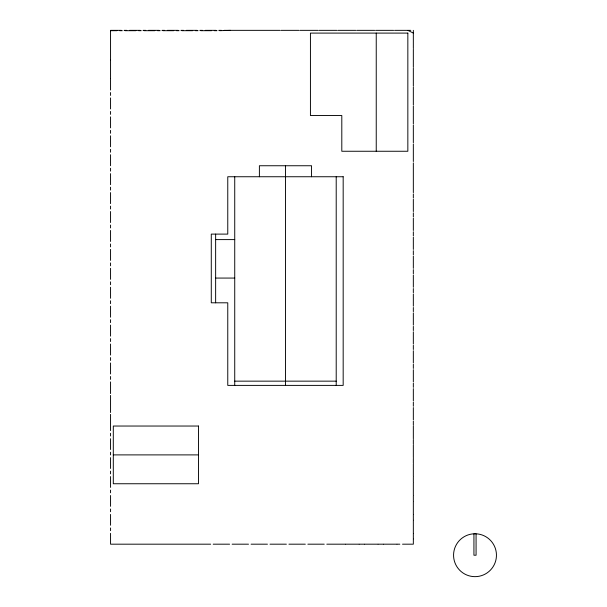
<?xml version="1.0" encoding="UTF-8"?>
<svg xmlns="http://www.w3.org/2000/svg" width="607" height="607" viewBox="0 0 607 607"><rect width="100%" height="100%" fill="white"/><g stroke="black" fill="none" stroke-linecap="round" stroke-linejoin="round"><path stroke-width="0.91" d="M121.377 30.35L110.557 30.35L110.557 59.926M124.078 30.35L126.787 30.35M129.488 30.35L140.308 30.35M143.009 30.35L145.718 30.35M148.419 30.35L159.239 30.35M161.948 30.35L164.649 30.35M167.35 30.35L178.17 30.35M180.878 30.35L183.58 30.35M186.288 30.35L197.1 30.35M199.809 30.35L202.51 30.35M205.219 30.35L216.039 30.35M218.74 30.35L221.449 30.35M224.15 30.35L280.039 30.35M280.942 30.35L298.97 30.35M299.881 30.35L317.901 30.35M318.812 30.35L336.832 30.35M337.742 30.35L355.763 30.35M356.673 30.35L374.701 30.35M375.604 30.35L393.632 30.35M394.535 30.35L407.843 30.35L413.337 33.097M408.063 30.35L410.764 30.35M110.557 30.691L116.931 30.691M119.64 30.691L122.341 30.691M125.05 30.691L135.862 30.691M138.571 30.691L141.272 30.691M143.98 30.691L154.8 30.691M157.501 30.691L160.202 30.691M162.911 30.691L173.731 30.691M176.432 30.691L179.141 30.691M181.842 30.691L192.662 30.691M195.363 30.691L198.072 30.691M200.773 30.691L211.593 30.691M214.294 30.691L217.002 30.691M219.704 30.691L230.523 30.35M215.637 239.598L234.734 239.598M215.637 278.067L234.734 278.067M234.734 381.15L336.21 381.15M113.304 454.893L198.489 454.893M210.652 544.183L110.557 544.183L110.557 533.363M213.201 544.183L229.583 544.183M232.132 544.183L248.513 544.183M251.063 544.183L267.444 544.183M269.994 544.183L286.383 544.183M288.924 544.183L305.313 544.183M307.855 544.183L324.244 544.183M326.794 544.183L345.466 544.183M345.724 544.183L358.987 544.183M359.245 544.183L364.397 544.183M364.655 544.183L377.918 544.183M378.176 544.183L383.328 544.183M383.586 544.183L396.849 544.183M397.107 544.183L399.816 544.183M402.517 544.183L413.337 544.183L413.337 539.145M476.078 533.841L476.078 555.215L473.93 555.215L473.93 533.841M413.337 30.35L413.337 48.537M413.337 49.281L413.337 67.369M413.337 68.212L413.337 86.202M413.337 87.15L413.337 105.034M413.337 106.081L413.337 123.866M413.337 125.012L413.337 142.698M413.337 143.942L413.337 161.53M413.337 162.873L413.337 192.624M413.337 193.883L413.337 198.034M413.337 199.293L413.337 211.555M413.337 212.814L413.337 216.965M413.337 218.224L413.337 230.485M413.337 231.745L413.337 235.895M413.337 237.155L413.337 249.424M413.337 250.683L413.337 254.834M413.337 256.093L413.337 268.355M413.337 269.614L413.337 273.765M413.337 275.024L413.337 287.286M413.337 288.545L413.337 292.695M413.337 293.955L413.337 306.216M413.337 307.476L413.337 311.626M413.337 312.886L413.337 325.147M413.337 326.407L413.337 330.557M413.337 331.817L413.337 344.078M413.337 345.337L413.337 349.488M413.337 350.747L413.337 363.016M413.337 364.276L413.337 368.426M413.337 369.686L413.337 381.947M413.337 383.207L413.337 387.357M413.337 388.617L413.337 400.878M413.337 402.138L413.337 406.288M413.337 407.547L413.337 419.809M413.337 421.068L413.337 425.219M413.337 426.038L413.337 438.74M413.337 439.506L413.337 444.149M413.337 444.893L413.337 457.67M413.337 458.353L413.337 463.08M413.337 463.74L413.337 476.609M413.337 477.208L413.337 482.019M413.337 482.595L413.337 495.54M413.337 496.056L413.337 500.95M413.337 501.443L413.337 514.47M413.337 514.911L413.337 519.88M413.337 520.298L413.337 533.401M413.337 533.758L413.337 538.811M376.241 33.097L376.241 151.257M336.21 176.743L336.21 385.392M311.55 176.743L311.55 165.749L259.394 165.749L259.394 176.743M285.472 165.749L285.472 385.392M234.734 176.743L234.734 385.392M215.637 234.105L215.637 302.802M110.557 60.063L110.557 78.531M110.557 78.993L110.557 90.011M110.557 92.522L110.557 95.42M110.557 97.932L110.557 108.941M110.557 111.453L110.557 114.351M110.557 116.863L110.557 127.872M110.557 130.384L110.557 133.282M110.557 135.793L110.557 146.803M110.557 149.314L110.557 152.213M110.557 154.724L110.557 165.734M110.557 168.245L110.557 171.144M110.557 173.655L110.557 184.672M110.557 187.176L110.557 190.074M110.557 192.586L110.557 203.603M110.557 206.114L110.557 209.013M110.557 211.524L110.557 222.534M110.557 225.045L110.557 227.944M110.557 230.455L110.557 241.465M110.557 243.976L110.557 246.874M110.557 249.386L110.557 260.395M110.557 262.907L110.557 265.805M110.557 268.317L110.557 279.326M110.557 281.838L110.557 284.736M110.557 287.248L110.557 298.265M110.557 300.769L110.557 303.667M110.557 306.178L110.557 317.195M110.557 319.707L110.557 322.605M110.557 325.117L110.557 336.126M110.557 338.638L110.557 341.536M110.557 344.048L110.557 355.057M110.557 357.569L110.557 360.467M110.557 362.978L110.557 373.988M110.557 376.499L110.557 379.398M110.557 381.909L110.557 393.586M110.557 395.43L110.557 412.517M110.557 414.361L110.557 430.591M110.557 433.299L110.557 436.001M110.557 438.709L110.557 449.521M110.557 452.23L110.557 454.931M110.557 457.64L110.557 468.46M110.557 471.161L110.557 473.862M110.557 476.571L110.557 487.391M110.557 490.092L110.557 492.801M110.557 495.502L110.557 506.321M110.557 509.023L110.557 511.731M110.557 514.433L110.557 525.252M110.557 527.953L110.557 530.662M475.008 533.773L472.208 533.955A21.435 21.435 0 0 0 456.927 566.733A21.435 21.435 0 0 0 493.089 566.733A21.435 21.435 0 0 0 477.8 533.955L475.008 533.773M407.843 33.097L310.435 33.097L310.435 115.535L341.802 115.535L341.802 151.257L407.843 151.257L407.843 33.097M343.175 176.743L227.769 176.743L227.769 234.105L211.282 234.105L211.282 302.802L227.769 302.802L227.769 385.392L343.175 385.392L343.175 176.743M198.489 426.038L113.304 426.038L113.304 483.749L198.489 483.749L198.489 426.038"/></g></svg>
